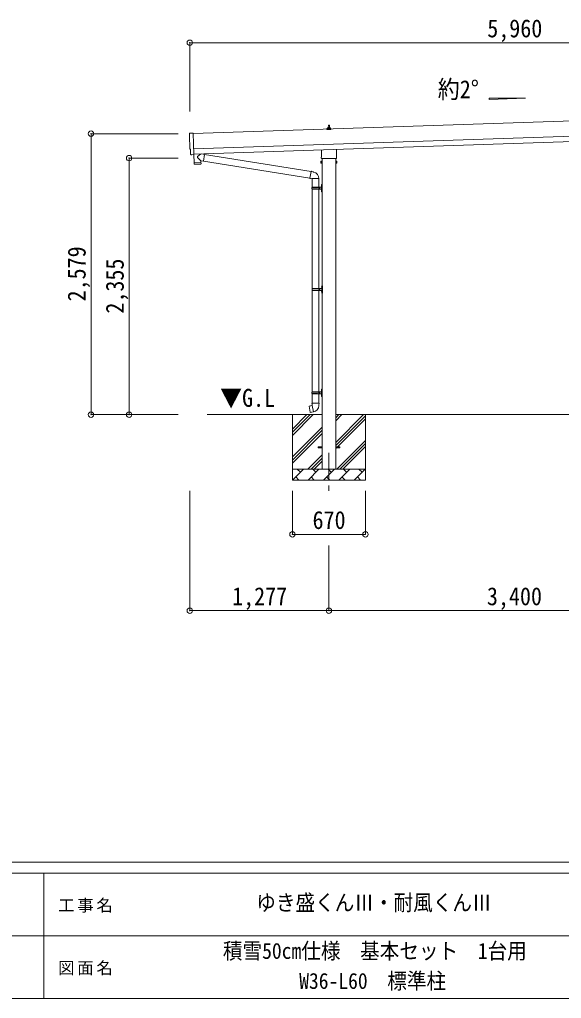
# Model space of a CAD drawing. Units: millimetres at full size, sheet at 1:50. Extents: x -14053 to 14053, y -9700 to 9700.
# Drawn here: x -970 to 4002, y -9700 to -715 of the extents above; entities that cross this region are included whole.
import ezdxf
from ezdxf.enums import TextEntityAlignment as Align

# ---------------------------------------------------------------- set-up
doc = ezdxf.new("R2010")
doc.units = ezdxf.units.MM
doc.header["$LTSCALE"] = 50
doc.header["$PDMODE"] = 32
doc.header["$PDSIZE"] = 50
doc.linetypes.add('CHAIN1', pattern=[8, 5, -1, 1, -1])
for name, color, linetype, lineweight in [('0-1_Defpoints', 7, 'CHAIN1', 9), ('0-2_TEXT1', 4, 'Continuous', 9), ('0-3_SHAPE', 7, 'Continuous', 9), ('0-7_PARTS2', 7, 'Continuous', 9), ('0-8_TABLE1', 6, 'Continuous', 9), ('0-9_DIM1', 7, 'Continuous', 9), ('F-0', 7, 'Continuous', 9)]:
    doc.layers.add(name, color=color, linetype=linetype, lineweight=lineweight)
doc.styles.add('ＭＳ ゴシック', font='')
doc.styles.get('ＭＳ ゴシック').set_extended_font_data('MS Gothic')

msp = doc.modelspace()

# ---------------------------------------------------------------- linework, layer by layer
at = {"layer": '0-1_Defpoints'}
msp.add_line((1868.36, -4691.27), (1868.36, -5040.27), dxfattribs=at)
at = {"layer": '0-2_TEXT1'}
for p, q in [((6514.26, -1564.71), (622.14, -1761.11)), ((626.81, -1901.04), (6518.92, -1704.63)), ((1858.36, -1711.23), (1858.36, -1707.01)), ((1859.36, -1707.01), (1877.36, -1707.01)), ((1862.36, -1707.01), (1863.09, -1683.49)), ((1864.09, -1682.51), (1872.64, -1682.51)), ((1873.64, -1683.49), (1874.36, -1707.01)), ((1878.36, -1711.23), (1878.36, -1707.01)), ((628.47, -1951.01), (6520.59, -1754.6)), ((1850.11, -1722.51), (1850.11, -1714.8)), ((1886.61, -1722.51), (1850.11, -1722.51)), ((1850.5, -1714.01), (1886.23, -1714.01)), ((1850.88, -1713.83), (1857.6, -1712.2)), ((1857.98, -1712.01), (1878.75, -1712.01)), ((1885.85, -1713.83), (1879.13, -1712.2)), ((1886.61, -1722.51), (1886.61, -1714.8)), ((608.98, -1955.43), (602.05, -1955.3)), ((1800.06, -1976.5), (1800.06, -1911.95)), ((1936.66, -1907.4), (1936.66, -1976.5)), ((1794.36, -2014.77), (1795.12, -2013.46)), ((1794.36, -2014.77), (1794.36, -2031.77)), ((1794.36, -2031.77), (1795.12, -2033.09)), ((1801.36, -2013.46), (1795.12, -2013.46)), ((1801.36, -2018.37), (1795.12, -2018.37)), ((1801.36, -2028.18), (1795.12, -2028.18)), ((1801.36, -2033.09), (1795.12, -2033.09)), ((1798.36, -1985.27), (1798.36, -1979.77)), ((1936.3, -1988.77), (1800.43, -1988.77)), ((1801.36, -2033.09), (1801.36, -2013.46)), ((1801.36, -2014.07), (1803.86, -2014.07)), ((1803.86, -2032.47), (1801.36, -2032.47)), ((1805.86, -1988.77), (1805.86, -4841.27)), ((1930.86, -1988.77), (1930.86, -4841.27)), ((1930.86, -2033.77), (1932.86, -2033.77)), ((1935.36, -2014.07), (1932.86, -2014.07)), ((1932.86, -2032.47), (1935.36, -2032.47)), ((1935.36, -2033.09), (1935.36, -2013.46)), ((1935.36, -2013.46), (1941.61, -2013.46)), ((1935.36, -2018.37), (1941.61, -2018.37)), ((1935.36, -2028.18), (1941.61, -2028.18)), ((1935.36, -2033.09), (1941.61, -2033.09)), ((1938.36, -1979.77), (1938.36, -1985.27)), ((1942.36, -2014.77), (1941.61, -2013.46)), ((1942.36, -2031.77), (1941.61, -2033.09)), ((1942.36, -2014.77), (1942.36, -2031.77)), ((1768.36, -4636.77), (1805.86, -4636.77)), ((1768.36, -4645.77), (1768.36, -4636.77)), ((1768.36, -4645.77), (1805.86, -4645.77)), ((1930.86, -4636.77), (1968.36, -4636.77)), ((1930.86, -4645.77), (1968.36, -4645.77)), ((1968.36, -4645.77), (1968.36, -4636.77))]:
    msp.add_line(p, q, dxfattribs=at)
for points in [[(590.47, -1758.73), (621.97, -1756.03), (628.57, -1953.77)], [(599.11, -1952.4), (597.55, -1905.4), (596.95, -1905.42)], [(609.71, -1955.13), (610.35, -1954.48), (628.6, -1954.78)], [(1932.86, -2033.77), (1932.86, -2012.77), (1930.86, -2012.77)]]:
    msp.add_lwpolyline(points, dxfattribs=at)
msp.add_lwpolyline([(1803.86, -2033.77), (1803.86, -2012.77), (1805.86, -2012.77), (1805.86, -2033.77)], close=True, dxfattribs=at)
for centre, radius, start, end in [((1862.45, -1707.65), 4.13, 90, 171.17633), ((1859.36, -1708.01), 1, 90, 180), ((1864.09, -1683.51), 1, 90, 178.60509), ((1871.7, -1707.01), 4.83, 133.60282, 180), ((1865.03, -1707.01), 4.83, 0, 46.39718), ((1872.64, -1683.51), 1, 1.39491, 90), ((1874.28, -1707.65), 4.13, 8.82367, 90), ((1877.36, -1708.01), 1, 0, 90), ((1851.11, -1714.8), 1, 103.62699, 180), ((1857.36, -1711.23), 1, 283.62699, 0), ((1879.36, -1711.23), 1, 180, 256.37301), ((1885.61, -1714.8), 1, 0, 76.37301), ((1802.36, -1979.77), 4, 125.09963, 180), ((1934.36, -1979.77), 4, 0, 54.90037), ((1798.71, -2015.91), 4.34, 145.61575, 214.38425), ((1810.61, -2023.27), 16.24, 162.41205, 197.58795), ((1798.71, -2030.64), 4.34, 145.61575, 214.38425), ((1802.36, -1985.27), 4, 180, 194.47751), ((1802.36, -1985.27), 4, 194.47751, 241.04498), ((1934.36, -1985.27), 4, 298.95502, 345.52249), ((1934.36, -1985.27), 4, 345.52249, 0), ((1926.12, -2023.27), 16.24, 342.41205, 17.58795), ((1938.02, -2015.91), 4.34, 325.61575, 34.38425), ((1938.02, -2030.64), 4.34, 325.61575, 34.38425)]:
    msp.add_arc(centre, radius, start, end, dxfattribs=at)
for centre, major_axis, ratio, start_param, end_param in [((590.73, -1761.72), (-3, -0.1), 0.99863, 4.7647489, 6.2979817), ((-4170.14, -1990.88), (4760.73, 158.69), 0.99863, 6.2686928, 6.2979817), ((596.8, -1901.02), (-4.4, -0.15), 0.99863, 6.2686928, 7.8539816), ((602.11, -1952.29), (-2.11, -2.14), 0.9974, 5.5252311, 7.0411395), ((609, -1954.43), (-0.704, -0.714), 0.9974, 0.7579542, 1.5707963)]:
    msp.add_ellipse(centre, major_axis=major_axis, ratio=ratio, start_param=start_param, end_param=end_param, dxfattribs=at)
at = {"layer": '0-3_SHAPE'}
for p, q in [((1805.86, -4341.27), (751.35, -4341.27)), ((1533.36, -4341.27), (1533.36, -4941.27)), ((1533.36, -4474.76), (1666.85, -4341.27)), ((1533.36, -4531.33), (1723.42, -4341.27)), ((1533.36, -4503.04), (1695.13, -4341.27)), ((5205.86, -4341.27), (1930.86, -4341.27)), ((1930.86, -4398.38), (1987.97, -4341.27)), ((1930.86, -4370.1), (1959.69, -4341.27)), ((1930.86, -4596.37), (2185.96, -4341.27)), ((1930.86, -4624.66), (2203.36, -4352.16)), ((1930.86, -4652.94), (2203.36, -4380.44)), ((1533.36, -4729.31), (1805.86, -4456.81)), ((1533.36, -4757.6), (1805.86, -4485.1)), ((1533.36, -4785.88), (1805.86, -4513.38)), ((1940.52, -4841.27), (2203.36, -4578.43)), ((1968.81, -4841.27), (2203.36, -4606.72)), ((1997.09, -4841.27), (2203.36, -4635)), ((1675.96, -4841.27), (1805.86, -4711.37)), ((1704.25, -4841.27), (1805.86, -4739.66)), ((1533.36, -4841.27), (2203.36, -4841.27)), ((1535.52, -4941.27), (1635.52, -4841.27)), ((1606.97, -4869.83), (1578.42, -4841.27)), ((1676.94, -4941.27), (1776.94, -4841.27)), ((1748.39, -4869.83), (1719.84, -4841.27)), ((1732.53, -4841.27), (1805.86, -4767.94)), ((1818.36, -4941.27), (1918.36, -4841.27)), ((1889.81, -4869.83), (1861.26, -4841.27)), ((1959.79, -4941.27), (2059.79, -4841.27)), ((2031.23, -4869.83), (2002.68, -4841.27)), ((2101.21, -4941.27), (2201.21, -4841.27)), ((2172.65, -4869.83), (2144.1, -4841.27)), ((1564.08, -4912.72), (1592.63, -4941.27)), ((1705.5, -4912.72), (1734.05, -4941.27)), ((1846.92, -4912.72), (1875.47, -4941.27)), ((1988.34, -4912.72), (2016.89, -4941.27)), ((2129.76, -4912.72), (2158.31, -4941.27))]:
    msp.add_line(p, q, dxfattribs=at)
msp.add_lwpolyline([(2203.36, -4341.27), (2203.36, -4941.27), (1533.36, -4941.27)], dxfattribs=at)
at = {"layer": '0-7_PARTS2', "color": 4}
for p, q in [((3337.73, -1436.09), (3673.73, -1436.09)), ((3337.73, -1448.5), (3337.73, -1436.09)), ((3673.73, -1436.09), (3337.73, -1448.5))]:
    msp.add_line(p, q, dxfattribs=at)
at = {"layer": '0-8_TABLE1'}
for p, q in [((591.36, -927.16), (591.36, -1558.55)), ((591.36, -927.16), (6551.36, -927.16)), ((-314.64, -1762.27), (485.36, -1762.27)), ((-314.64, -1762.27), (-314.64, -4341.27)), ((35.36, -1986.27), (485.36, -1986.27)), ((35.36, -1986.27), (35.36, -4341.27)), ((-314.64, -4341.27), (485.36, -4341.27)), ((591.36, -6140.27), (591.36, -5040.27)), ((1533.36, -5440.27), (1533.36, -5040.27)), ((2203.36, -5440.27), (2203.36, -5040.27)), ((1533.36, -5440.27), (2203.36, -5440.27)), ((1868.36, -6140.27), (1868.36, -5542.27)), ((1868.36, -6140.27), (591.36, -6140.27)), ((1868.36, -6140.27), (5268.36, -6140.27))]:
    msp.add_line(p, q, dxfattribs=at)
for p in [(591.36, -927.16), (-314.64, -1762.27), (35.36, -1986.27), (-314.64, -4341.27), (35.36, -4341.27), (1533.36, -5440.27), (2203.36, -5440.27), (591.36, -6140.27), (1868.36, -6140.27)]:
    msp.add_point(p, dxfattribs=at)
at = {"layer": '0-9_DIM1'}
for p, q in [((628.57, -1953.77), (628.6, -1954.77)), ((689.89, -1948.96), (662.68, -1971.99)), ((727.58, -1952.25), (701.67, -1948.57)), ((727.58, -1952.25), (718.62, -2015.32)), ((727.33, -1954.03), (1704.49, -2110.72)), ((630.61, -2026.98), (631.27, -2040.02)), ((691.88, -2040.95), (634.37, -2042.86)), ((635.07, -2025.83), (635.12, -2026.83)), ((694.14, -2011.84), (662.64, -1979.33)), ((690.04, -2024), (690.05, -2025)), ((694.14, -2011.84), (718.62, -2015.32)), ((694.14, -2011.84), (694.54, -2023.85)), ((718.88, -2013.44), (1694.07, -2169.81)), ((1704.81, -2108.9), (1693.75, -2171.63)), ((1704.81, -2108.9), (1705.96, -2106.92)), ((1704.81, -2108.9), (1724.45, -2112.72)), ((1705.96, -2106.92), (1709.52, -2107.55)), ((1709.52, -2107.55), (1709.94, -2109.89)), ((1724.45, -2112.72), (1726.14, -2114.35)), ((1726.14, -2114.35), (1728.25, -2114.8)), ((1693.75, -2171.63), (1694.15, -2173.89)), ((1693.75, -2171.63), (1713.51, -2174.76)), ((1694.15, -2173.89), (1697.71, -2174.51)), ((1697.71, -2174.51), (1698.91, -2172.45)), ((1713.51, -2174.76), (1715.71, -2173.78)), ((1776.01, -2174.17), (1714.83, -2174.17)), ((1715.86, -2174.17), (1715.86, -2253.47)), ((1775.86, -2174.17), (1775.86, -2253.47)), ((1799.56, -2236.32), (1801.61, -2237.32)), ((1800.83, -2234.32), (1801.46, -2234.32)), ((1800.83, -2234.32), (1800.83, -2242.62)), ((1800.83, -2242.62), (1801.46, -2242.62)), ((1801.46, -2234.32), (1801.86, -2234.72)), ((1801.61, -2237.32), (1802.22, -2238.47)), ((1801.86, -2230.47), (1804.86, -2228.97)), ((1801.86, -2230.47), (1801.86, -2294.47)), ((1804.86, -2228.97), (1804.86, -2295.97)), ((1804.86, -2228.97), (1805.86, -2228.97)), ((1805.86, -2228.97), (1805.86, -2295.97)), ((1712.86, -2255.47), (1763.2, -2255.47)), ((1712.86, -2269.47), (1763.2, -2269.47)), ((1713.86, -2253.47), (1799.86, -2253.47)), ((1713.86, -2253.47), (1713.86, -2255.47)), ((1713.86, -2271.47), (1713.86, -2269.47)), ((1713.86, -2271.47), (1799.86, -2271.47)), ((1715.86, -2271.47), (1715.86, -3182.27)), ((1772.86, -2253.47), (1772.86, -2257.97)), ((1772.86, -2257.97), (1774.86, -2257.97)), ((1772.86, -2271.47), (1772.86, -2266.97)), ((1772.86, -2266.97), (1774.86, -2266.97)), ((1774.86, -2257.97), (1774.86, -2266.97)), ((1775.86, -2271.47), (1775.86, -3182.27)), ((1780.86, -2253.47), (1780.86, -2271.47)), ((1780.86, -2257.97), (1783.86, -2257.97)), ((1780.86, -2266.97), (1783.86, -2266.97)), ((1783.86, -2257.97), (1783.86, -2266.97)), ((1799.56, -2284.32), (1801.61, -2285.32)), ((1800.83, -2282.32), (1801.46, -2282.32)), ((1800.83, -2282.32), (1800.83, -2290.62)), ((1800.83, -2290.62), (1801.46, -2290.62)), ((1801.46, -2282.32), (1801.46, -2290.62)), ((1801.46, -2282.32), (1801.86, -2282.72)), ((1801.46, -2290.62), (1801.86, -2290.22)), ((1801.61, -2285.32), (1802.22, -2286.47)), ((1801.86, -2294.47), (1804.86, -2295.97)), ((1804.86, -2295.97), (1805.86, -2295.97)), ((1715.36, -3184.27), (1765.7, -3184.27)), ((1715.36, -3198.27), (1765.7, -3198.27)), ((1715.86, -3200.27), (1715.86, -4132.27)), ((1716.36, -3182.27), (1802.36, -3182.27)), ((1716.36, -3182.27), (1716.36, -3184.27)), ((1716.36, -3200.27), (1716.36, -3198.27)), ((1716.36, -3200.27), (1802.36, -3200.27)), ((1775.36, -3182.27), (1775.36, -3186.77)), ((1775.36, -3186.77), (1777.36, -3186.77)), ((1775.36, -3200.27), (1775.36, -3195.77)), ((1775.36, -3195.77), (1777.36, -3195.77)), ((1775.86, -3200.27), (1775.86, -4132.27)), ((1777.36, -3186.77), (1777.36, -3195.77)), ((1783.36, -3182.27), (1783.36, -3200.27)), ((1783.36, -3186.77), (1786.36, -3186.77)), ((1783.36, -3195.77), (1786.36, -3195.77)), ((1786.36, -3186.77), (1786.36, -3195.77)), ((1802.06, -3165.13), (1804.11, -3166.12)), ((1802.06, -3213.13), (1804.11, -3214.12)), ((1803.33, -3163.12), (1803.96, -3163.12)), ((1803.33, -3163.12), (1803.33, -3171.42)), ((1803.33, -3171.42), (1803.96, -3171.42)), ((1803.33, -3211.12), (1803.96, -3211.12)), ((1803.33, -3211.12), (1803.33, -3219.42)), ((1803.33, -3219.42), (1803.96, -3219.42)), ((1803.96, -3163.12), (1804.36, -3163.52)), ((1803.96, -3211.12), (1803.96, -3219.42)), ((1803.96, -3211.12), (1804.36, -3211.52)), ((1803.96, -3219.42), (1804.36, -3219.02)), ((1804.11, -3166.12), (1804.72, -3167.27)), ((1804.11, -3214.12), (1804.72, -3215.27)), ((1804.36, -3159.27), (1807.36, -3157.77)), ((1804.36, -3159.27), (1804.36, -3223.27)), ((1804.36, -3223.27), (1807.36, -3224.77)), ((1807.36, -3157.77), (1807.36, -3224.77)), ((1807.36, -3157.77), (1808.36, -3157.77)), ((1807.36, -3224.77), (1808.36, -3224.77)), ((1808.36, -3157.77), (1808.36, -3224.77)), ((1713.86, -4132.27), (1799.86, -4132.27)), ((1713.86, -4132.27), (1713.86, -4134.27)), ((1772.86, -4132.27), (1772.86, -4136.77)), ((1780.86, -4132.27), (1780.86, -4150.27)), ((1799.56, -4115.13), (1801.61, -4116.12)), ((1800.83, -4113.12), (1801.46, -4113.12)), ((1800.83, -4113.12), (1800.83, -4121.42)), ((1800.83, -4121.42), (1801.46, -4121.42)), ((1801.46, -4113.12), (1801.86, -4113.52)), ((1801.61, -4116.12), (1802.22, -4117.27)), ((1801.86, -4109.27), (1804.86, -4107.77)), ((1801.86, -4109.27), (1801.86, -4173.27)), ((1804.86, -4107.77), (1804.86, -4174.77)), ((1804.86, -4107.77), (1805.86, -4107.77)), ((1805.86, -4107.77), (1805.86, -4174.77)), ((1712.86, -4134.27), (1763.2, -4134.27)), ((1712.86, -4148.27), (1763.2, -4148.27)), ((1713.86, -4150.27), (1713.86, -4148.27)), ((1713.86, -4150.27), (1799.86, -4150.27)), ((1715.86, -4150.27), (1715.86, -4235.2)), ((1772.86, -4136.77), (1774.86, -4136.77)), ((1772.86, -4150.27), (1772.86, -4145.77)), ((1772.86, -4145.77), (1774.86, -4145.77)), ((1774.86, -4136.77), (1774.86, -4145.77)), ((1775.86, -4150.27), (1775.86, -4235.2)), ((1780.86, -4136.77), (1783.86, -4136.77)), ((1780.86, -4145.77), (1783.86, -4145.77)), ((1783.86, -4136.77), (1783.86, -4145.77)), ((1799.56, -4163.13), (1801.61, -4164.12)), ((1800.83, -4161.12), (1801.46, -4161.12)), ((1800.83, -4161.12), (1800.83, -4169.42)), ((1800.83, -4169.42), (1801.46, -4169.42)), ((1801.46, -4161.12), (1801.46, -4169.42)), ((1801.46, -4161.12), (1801.86, -4161.52)), ((1801.46, -4169.42), (1801.86, -4169.02)), ((1801.61, -4164.12), (1802.22, -4165.27)), ((1801.86, -4173.27), (1804.86, -4174.77)), ((1804.86, -4174.77), (1805.86, -4174.77)), ((1687.4, -4263.65), (1686.6, -4264.82)), ((1686.6, -4264.82), (1696.22, -4319.38)), ((1715.27, -4258.4), (1687.4, -4263.65)), ((1700.15, -4261.05), (1699.94, -4261.29)), ((1714.01, -4235.2), (1711.86, -4235.98)), ((1711.86, -4235.98), (1711.86, -4239.6)), ((1711.86, -4239.6), (1714.11, -4240.42)), ((1777.71, -4235.2), (1714.01, -4235.2)), ((1714.01, -4235.2), (1714.36, -4255.2)), ((1714.36, -4255.2), (1715.71, -4257.2)), ((1725.63, -4315.7), (1715.49, -4258.22)), ((1715.52, -4257.4), (1715.52, -4258.11)), ((1715.71, -4257.2), (1715.68, -4257.21)), ((1776.05, -4257.14), (1775.98, -4259.31)), ((1777.37, -4255.2), (1776.05, -4257.14)), ((1777.71, -4235.2), (1777.37, -4255.2)), ((1779.86, -4239.6), (1777.62, -4240.42)), ((1777.71, -4235.2), (1779.86, -4235.98)), ((1779.86, -4235.98), (1779.86, -4239.6)), ((1710.24, -4318.29), (1709.96, -4318.14)), ((1725.93, -4316.46), (1725.69, -4315.8))]:
    msp.add_line(p, q, dxfattribs=at)
for points in [[(628.2, -1954.77), (630.57, -2025.98), (694.54, -2023.85)], [(694.78, -2037.9), (694.57, -2024.85), (630.61, -2026.98)], [(1799.56, -2240.62), (1801.61, -2239.62), (1802.22, -2238.47)], [(1801.46, -2234.32), (1801.46, -2242.62), (1801.86, -2242.22)], [(1799.56, -2288.62), (1801.61, -2287.62), (1802.22, -2286.47)], [(1802.06, -3169.42), (1804.11, -3168.42), (1804.72, -3167.27)], [(1802.06, -3217.42), (1804.11, -3216.42), (1804.72, -3215.27)], [(1803.96, -3163.12), (1803.96, -3171.42), (1804.36, -3171.02)], [(1799.56, -4119.42), (1801.61, -4118.42), (1802.22, -4117.27)], [(1801.46, -4113.12), (1801.46, -4121.42), (1801.86, -4121.02)], [(1799.56, -4167.42), (1801.61, -4166.42), (1802.22, -4165.27)], [(1702.39, -4260.83), (1702.11, -4260.68), (1700.15, -4261.05)], [(1725.36, -4315.61), (1697.38, -4320.2), (1696.22, -4319.38)], [(1712.43, -4317.73), (1712.21, -4317.97), (1710.24, -4318.29)]]:
    msp.add_lwpolyline(points, dxfattribs=at)
for centre, radius, start, end in [((666.06, -1975.68), 5, 132.56466, 226.88314), ((634.26, -2039.86), 3, 182.90915, 271.95747), ((691.78, -2037.95), 3, 271.90915, 0.90915), ((1715.71, -2173.78), 60.3, 359.62495, 78), ((1805.16, -2238.47), 6, 136.21765, 223.78235), ((1761.61, -2262.47), 49.25, 171.82876, 180.00002), ((1761.61, -2262.47), 49.25, 180.00002, 188.17127), ((1763.2, -2253.47), 2, 270, 359.99998), ((1763.2, -2271.47), 2, 0.00005, 90.00004), ((1805.16, -2286.47), 6, 136.21765, 223.78235), ((1799.86, -2251.47), 2, 270, 359.99998), ((1799.86, -2273.47), 2, 0.00005, 90.00004), ((1764.11, -3191.27), 49.25, 171.82876, 180.00002), ((1764.11, -3191.27), 49.25, 180.00002, 188.17127), ((1765.7, -3182.27), 2, 270, 359.99998), ((1765.7, -3200.27), 2, 0.00005, 90.00004), ((1807.66, -3167.27), 6, 136.21765, 223.78235), ((1807.66, -3215.27), 6, 136.21765, 223.78235), ((1802.36, -3180.27), 2, 270, 359.99998), ((1802.36, -3202.27), 2, 0.00005, 90.00004), ((1763.2, -4132.27), 2, 270, 359.99998), ((1805.16, -4117.27), 6, 136.21765, 223.78235), ((1799.86, -4130.27), 2, 270, 359.99998), ((1761.61, -4141.27), 49.25, 171.82876, 180.00002), ((1761.61, -4141.27), 49.25, 180.00002, 188.17127), ((1763.2, -4150.27), 2, 0.00005, 90.00004), ((1805.16, -4165.27), 6, 136.21765, 223.78235), ((1799.86, -4152.27), 2, 0.00005, 90.00004), ((1715.22, -4258.11), 0.3, 280.66842, 0), ((1715.72, -4257.4), 0.2, 100, 180), ((1715.71, -4257.2), 60.3, 279.96938, 358), ((1725.41, -4315.9), 0.3, 20, 99.33158), ((1726.12, -4316.39), 0.2, 200, 279.96938)]:
    msp.add_arc(centre, radius, start, end, dxfattribs=at)
at = {"layer": 'F-0', "color": 5, "lineweight": 5}
for p, q in [((-14053.43, -8450), (13346.57, -8450)), ((-14053.43, -8550), (8901.98, -8550)), ((-748.03, -8550), (-748.03, -9700)), ((-5748.03, -9125), (4501.97, -9125)), ((-14053.43, -9700), (13346.57, -9700))]:
    msp.add_line(p, q, dxfattribs=at)

# ---------------------------------------------------------------- texts
at = {"layer": '0-7_PARTS2', "style": 'ＭＳ ゴシック', "width": 0.9}
for s, p in [('約2°', (2866.65, -1486.14)), ('▼G.L', (868.98, -4319.06))]:
    msp.add_text(s, height=165, dxfattribs=at).set_placement(p, align=Align.BOTTOM_LEFT)
at = {"layer": '0-8_TABLE1', "color": 7, "style": 'ＭＳ ゴシック', "width": 0.9}
for s, p in [('5,960', (3321.36, -927.16)), ('670', (1718.36, -5440.27)), ('1,277', (979.86, -6140.27)), ('3,400', (3318.36, -6140.27))]:
    msp.add_text(s, height=165, dxfattribs=at).set_placement(p, align=Align.BOTTOM_LEFT)
for s, p in [('2,579', (-314.64, -3301.77)), ('2,355', (35.36, -3413.77))]:
    msp.add_text(s, height=165, rotation=90, dxfattribs=at).set_placement(p, align=Align.BOTTOM_LEFT)
at = {"layer": 'F-0', "style": 'ＭＳ ゴシック', "width": 0.9}
for s, p in [('ゆき盛くんⅢ・耐風くんⅢ', (1201.97, -8937.5)), ('積雪50cm仕様\u3000基本セット\u30001台用', (895.72, -9380.76)), ('W36-L60\u3000標準柱', (1595.72, -9656.45))]:
    msp.add_text(s, height=146.6, dxfattribs=at).set_placement(p, align=Align.BOTTOM_LEFT)
at = {"layer": 'F-0', "char_height": 110, "attachment_point": 7, "style": 'ＭＳ ゴシック'}
for s, insert in [('\\T1.17;工事名', (-616.19, -8912.5)), ('\\T1.17;図面名', (-616.19, -9487.5))]:
    msp.add_mtext(s, dxfattribs=dict(at, insert=insert))

doc.saveas('drawing.dxf')
